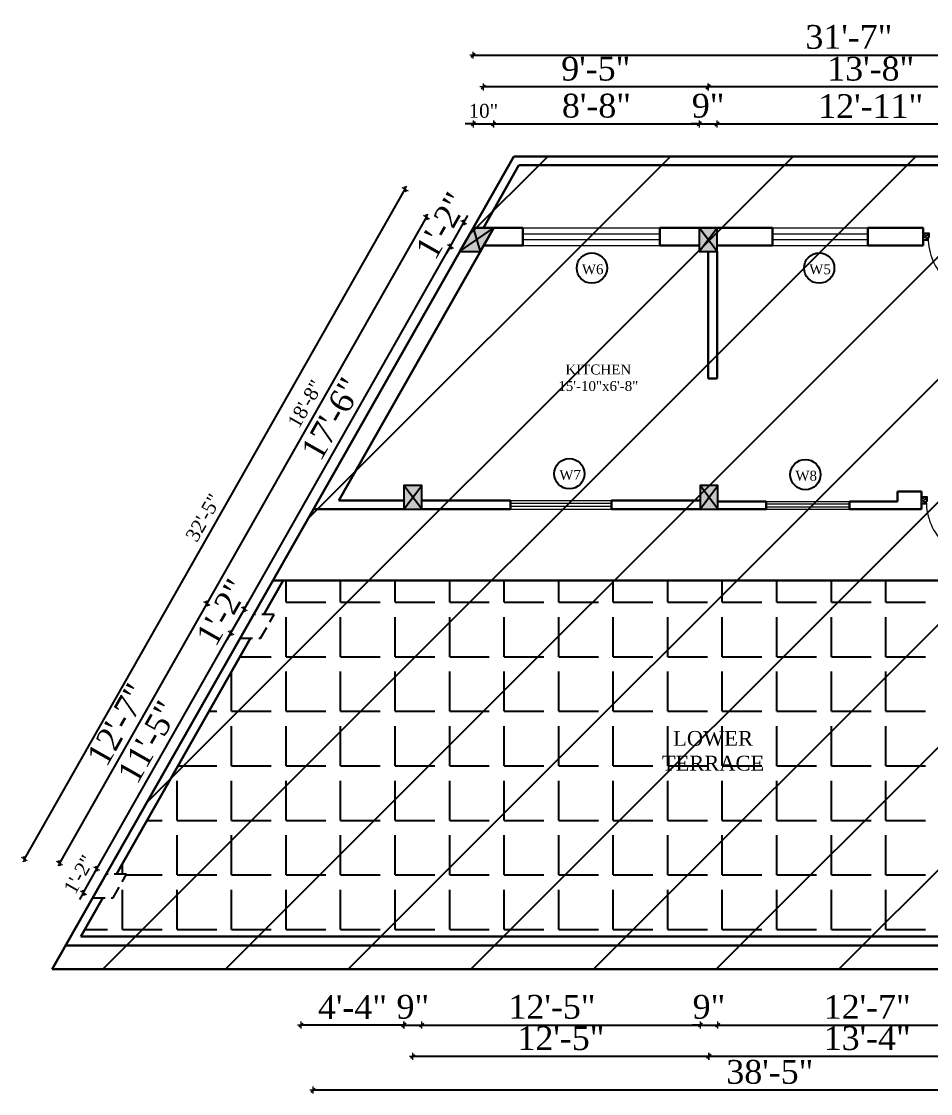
# Model space of a CAD drawing. Header units: inches. Extents: x 2 to 197762, y -33236 to 9.
# Drawn here: x 36021 to 36479, y -14836 to -14296 of the extents above; entities that cross this region are included whole.
import ezdxf

# ---------------------------------------------------------------- set-up
doc = ezdxf.new("R2010")
doc.units = ezdxf.units.IN
doc.header["$LTSCALE"] = 5
doc.header["$MEASUREMENT"] = 0
doc.linetypes.add('HIDDEN', pattern=[0.375, 0.25, -0.125])
for name, color, linetype, lineweight in [('A-WALL', 7, 'Continuous', 9), ('Dimension', 7, 'Continuous', 18), ('DOOR', 62, 'Continuous', 0), ('Dw', 2, 'Continuous', 18)]:
    doc.layers.add(name, color=color, linetype=linetype, lineweight=lineweight)
doc.layers.add('dim line', color=7, linetype='Continuous', lineweight=15, true_color=0xfab2b2)
doc.layers.add('TEXT', color=6, linetype='Continuous')
doc.layers.add('WALL', color=7, linetype='Continuous')
doc.styles.add('ordinary', font='times.ttf')
doc.dimstyles.new('Copy of 96', dxfattribs={"dimtxt": 7, "dimasz": 4, "dimexe": 0.5, "dimexo": 0.5, "dimgap": 3, "dimtad": 1, "dimdec": 1, "dimzin": 11, "dimdsep": 46, "dimlunit": 4, "dimtxsty": 'ordinary', "dimblk": 'OBLIQUE', "dimcen": 0.09, "dimse1": 1, "dimse2": 1, "dimclrt": 6, "dimazin": 0, "dimtfac": 1, "dimtdec": 1, "dimtix": 1, "dimtmove": 2, "dimatfit": 3, "dimldrblk": 'leader', "dimfxl": 0.5, "dimfxlon": 1, "dimtolj": 1, "dimtzin": 0, "dimarcsym": 0})

# ---------------------------------------------------------------- blocks, each defined once
blk = doc.blocks.new('c2a')
at = {"color": 1, "ltscale": 5}
for p, q in [((18091.63, 4625.76), (18084.82, 4613.76)), ((18101.98, 4625.76), (18091.63, 4625.76)), ((18095.17, 4613.76), (18101.98, 4625.76)), ((18084.82, 4613.76), (18095.17, 4613.76))]:
    blk.add_line(p, q, dxfattribs=at)
blk = doc.blocks.new('A$C27B36B59')
at = {"layer": 'DOOR'}
for p, q in [((0, 4), (0, 0)), ((2.5, 4), (0, 4)), ((0, 0), (3, 0)), ((2.5, 2.5), (2.5, 4)), ((3, 2.5), (2.5, 2.5)), ((3, 0), (3, 2.5))]:
    blk.add_line(p, q, dxfattribs=at)
for centre, radius, start, end in [((-1.4, -0.54), 4.75, 22.1411, 72.838), ((1.34, 2.09), 1.64, 45.138, 144.8948), ((2.21, 0.3), 2.49, 83.3149, 152.658), ((0.13, 0.37), 2.05, 349.4875, 93.6805), ((1.96, -0.47), 2.01, 58.7447, 166.495), ((-0.06, 0.32), 1.13, 343.542, 86.947), ((2.08, -0.4), 1.17, 38.2816, 160.1519)]:
    blk.add_arc(centre, radius, start, end, dxfattribs=at)
blk = doc.blocks.new('D2')
at = {"layer": 'DOOR'}
for p, q in [((74473.95, 24047.59), (74473.95, 24018.09)), ((74473.95, 24047.59), (74475.45, 24047.59)), ((74475.45, 24047.59), (74475.45, 24018.13))]:
    blk.add_line(p, q, dxfattribs=at)
blk.add_arc((74473.95, 24047.59), 29.5, 180, 272.9146, dxfattribs=at)
at = {"layer": 'DOOR', "xscale": -1, "rotation": 180}
blk.add_blockref('A$C27B36B59', (74441.95, 24050.09), dxfattribs=at)
at = {"layer": 'DOOR', "rotation": 180}
blk.add_blockref('A$C27B36B59', (74477.95, 24050.09), dxfattribs=at)
blk = doc.blocks.new('oblique')
at = {"color": 0, "lineweight": -2}
blk.add_line((0.25, 0.25), (-0.25, -0.25), dxfattribs=at)
at = {"layer": 'dim line', "lineweight": 9}
for p, q in [((-0.4375, 0), (0.4375, 0)), ((0, 0.4375), (0, -0.4375))]:
    blk.add_line(p, q, dxfattribs=at)
blk = doc.blocks.new('*D415')
at = {"layer": 'A-WALL', "color": 0, "lineweight": -2, "ltscale": 50, "transparency": 16777216}
blk.add_line((36526.87, -14817.52), (36367.25, -14817.52), dxfattribs=at)
at = {"layer": 'Defpoints', "color": 0, "ltscale": 50, "transparency": 16777216}
for p in [(36367.25, -14541.59), (36526.87, -14541.59), (36367.25, -14817.52)]:
    blk.add_point(p, dxfattribs=at)
at = {"layer": 'A-WALL', "color": 0, "lineweight": -2, "ltscale": 50, "transparency": 16777216, "xscale": 4, "yscale": 4, "zscale": 4, "rotation": 180}
blk.add_blockref('oblique', (36367.25, -14817.52), dxfattribs=at)
at = {"layer": 'A-WALL', "color": 0, "lineweight": -2, "ltscale": 50, "transparency": 16777216, "xscale": 4, "yscale": 4, "zscale": 4}
blk.add_blockref('oblique', (36526.87, -14817.52), dxfattribs=at)
at = {"layer": 'A-WALL', "color": 6, "ltscale": 50, "transparency": 16777216, "insert": (36447.06, -14808.41), "char_height": 12, "attachment_point": 5, "style": 'ordinary'}
blk.add_mtext('\\A1;13\'-4"', dxfattribs=at)
blk = doc.blocks.new('_OBLIQUE')
at = {"color": 0, "linetype": 'ByBlock'}
blk.add_line((-0.5, -0.5), (0.5, 0.5), dxfattribs=at)
blk = doc.blocks.new('leader')
at = {"layer": 'Dimension'}
for p, q in [((0, -4.33), (0, 4.33)), ((-4.42, 0), (4.42, 0))]:
    blk.add_line(p, q, dxfattribs=at)
blk = doc.blocks.new('*D416')
at = {"layer": 'A-WALL', "color": 0, "lineweight": -2, "ltscale": 50, "transparency": 16777216}
blk.add_line((36367.25, -14817.52), (36217.9, -14817.52), dxfattribs=at)
at = {"layer": 'Defpoints', "color": 0, "ltscale": 50, "transparency": 16777216}
for p in [(36217.9, -14541.59), (36367.25, -14541.59), (36217.9, -14817.52)]:
    blk.add_point(p, dxfattribs=at)
at = {"layer": 'A-WALL', "color": 0, "lineweight": -2, "ltscale": 50, "transparency": 16777216, "xscale": 4, "yscale": 4, "zscale": 4, "rotation": 180}
blk.add_blockref('oblique', (36217.9, -14817.52), dxfattribs=at)
at = {"layer": 'A-WALL', "color": 0, "lineweight": -2, "ltscale": 50, "transparency": 16777216, "xscale": 4, "yscale": 4, "zscale": 4}
blk.add_blockref('oblique', (36367.25, -14817.52), dxfattribs=at)
at = {"layer": 'A-WALL', "color": 6, "ltscale": 50, "transparency": 16777216, "insert": (36292.58, -14808.41), "char_height": 12, "attachment_point": 5, "style": 'ordinary'}
blk.add_mtext('\\A1;12\'-5"', dxfattribs=at)
blk = doc.blocks.new('*D417')
at = {"layer": 'A-WALL', "color": 0, "lineweight": -2, "ltscale": 50, "transparency": 16777216}
blk.add_line((36628.2, -14834.54), (36167.69, -14834.54), dxfattribs=at)
at = {"layer": 'Defpoints', "color": 0, "ltscale": 50, "transparency": 16777216}
for p in [(36167.69, -14541.59), (36628.2, -14541.59), (36167.69, -14834.54)]:
    blk.add_point(p, dxfattribs=at)
at = {"layer": 'A-WALL', "color": 0, "lineweight": -2, "ltscale": 50, "transparency": 16777216, "xscale": 4, "yscale": 4, "zscale": 4, "rotation": 180}
blk.add_blockref('oblique', (36167.69, -14834.54), dxfattribs=at)
at = {"layer": 'A-WALL', "color": 0, "lineweight": -2, "ltscale": 50, "transparency": 16777216, "xscale": 4, "yscale": 4, "zscale": 4}
blk.add_blockref('oblique', (36628.2, -14834.54), dxfattribs=at)
at = {"layer": 'A-WALL', "color": 6, "ltscale": 50, "transparency": 16777216, "insert": (36397.94, -14825.44), "char_height": 12, "attachment_point": 5, "style": 'ordinary'}
blk.add_mtext('\\A1;38\'-5"', dxfattribs=at)
blk = doc.blocks.new('*D418')
at = {"layer": 'A-WALL', "color": 0, "lineweight": -2, "ltscale": 50, "transparency": 16777216}
for p, q in [((36058.57, -14722.95), (36060.55, -14719.47)), ((36051.76, -14734.95), (36058.57, -14722.95)), ((36051.76, -14734.95), (36049.78, -14738.43))]:
    blk.add_line(p, q, dxfattribs=at)
at = {"layer": 'Defpoints', "color": 0, "ltscale": 50, "transparency": 16777216}
for p in [(36058.57, -14722.95), (36063.22, -14725.59), (36056.4, -14737.59)]:
    blk.add_point(p, dxfattribs=at)
at = {"layer": 'A-WALL', "color": 0, "lineweight": -2, "ltscale": 50, "transparency": 16777216, "xscale": 4, "yscale": 4, "zscale": 4}
for p, rotation in [((36058.57, -14722.95), 240.4114854942653), ((36051.76, -14734.95), 60.41148549426527)]:
    blk.add_blockref('oblique', p, dxfattribs=dict(at, rotation=rotation))
at = {"layer": 'A-WALL', "color": 6, "ltscale": 50, "transparency": 16777216, "insert": (36049.51, -14725.74), "char_height": 7, "attachment_point": 5, "rotation": 60.4115, "style": 'ordinary'}
blk.add_mtext('\\A1;1\'-2"', dxfattribs=at)
blk = doc.blocks.new('*D419')
at = {"layer": 'A-WALL', "color": 0, "lineweight": -2, "ltscale": 50, "transparency": 16777216}
blk.add_line((36058.57, -14722.95), (36126.14, -14603.95), dxfattribs=at)
at = {"layer": 'Defpoints', "color": 0, "ltscale": 50, "transparency": 16777216}
for p in [(36126.14, -14603.95), (36130.79, -14606.59), (36063.22, -14725.59)]:
    blk.add_point(p, dxfattribs=at)
at = {"layer": 'A-WALL', "color": 0, "lineweight": -2, "ltscale": 50, "transparency": 16777216, "xscale": 4, "yscale": 4, "zscale": 4}
for p, rotation in [((36126.14, -14603.95), 60.41148549434324), ((36058.57, -14722.95), 240.4114854943433)]:
    blk.add_blockref('oblique', p, dxfattribs=dict(at, rotation=rotation))
at = {"layer": 'A-WALL', "color": 6, "ltscale": 50, "transparency": 16777216, "insert": (36084.44, -14658.96), "char_height": 12, "attachment_point": 5, "rotation": 60.4115, "style": 'ordinary'}
blk.add_mtext('\\A1;11\'-5"', dxfattribs=at)
blk = doc.blocks.new('*D420')
at = {"layer": 'A-WALL', "color": 0, "lineweight": -2, "ltscale": 50, "transparency": 16777216}
for p, q in [((36132.95, -14591.95), (36134.93, -14588.47)), ((36126.14, -14603.95), (36132.95, -14591.95)), ((36126.14, -14603.95), (36124.16, -14607.43))]:
    blk.add_line(p, q, dxfattribs=at)
at = {"layer": 'Defpoints', "color": 0, "ltscale": 50, "transparency": 16777216}
for p in [(36132.95, -14591.95), (36137.6, -14594.59), (36130.79, -14606.59)]:
    blk.add_point(p, dxfattribs=at)
at = {"layer": 'A-WALL', "color": 0, "lineweight": -2, "ltscale": 50, "transparency": 16777216, "xscale": 4, "yscale": 4, "zscale": 4}
for p, rotation in [((36132.95, -14591.95), 240.4114854943433), ((36126.14, -14603.95), 60.41148549434321)]:
    blk.add_blockref('oblique', p, dxfattribs=dict(at, rotation=rotation))
at = {"layer": 'A-WALL', "color": 6, "ltscale": 50, "transparency": 16777216, "insert": (36121.72, -14593.51), "char_height": 12, "attachment_point": 5, "rotation": 60.4115, "style": 'ordinary'}
blk.add_mtext('\\A1;1\'-2"', dxfattribs=at)
blk = doc.blocks.new('*D421')
at = {"layer": 'A-WALL', "color": 0, "lineweight": -2, "ltscale": 50, "transparency": 16777216}
blk.add_line((36132.95, -14591.95), (36236.86, -14408.95), dxfattribs=at)
at = {"layer": 'Defpoints', "color": 0, "ltscale": 50, "transparency": 16777216}
for p in [(36236.86, -14408.95), (36241.51, -14411.59), (36137.6, -14594.59)]:
    blk.add_point(p, dxfattribs=at)
at = {"layer": 'A-WALL', "color": 0, "lineweight": -2, "ltscale": 50, "transparency": 16777216, "xscale": 4, "yscale": 4, "zscale": 4}
for p, rotation in [((36236.86, -14408.95), 60.41148549434324), ((36132.95, -14591.95), 240.4114854943433)]:
    blk.add_blockref('oblique', p, dxfattribs=dict(at, rotation=rotation))
at = {"layer": 'A-WALL', "color": 6, "ltscale": 50, "transparency": 16777216, "insert": (36176.98, -14495.95), "char_height": 12, "attachment_point": 5, "rotation": 60.4115, "style": 'ordinary'}
blk.add_mtext('\\A1;17\'-6"', dxfattribs=at)
blk = doc.blocks.new('*D422')
at = {"layer": 'A-WALL', "color": 0, "lineweight": -2, "ltscale": 50, "transparency": 16777216}
for p, q in [((36243.68, -14396.95), (36245.65, -14393.47)), ((36236.86, -14408.95), (36243.68, -14396.95)), ((36236.86, -14408.95), (36234.89, -14412.43))]:
    blk.add_line(p, q, dxfattribs=at)
at = {"layer": 'Defpoints', "color": 0, "ltscale": 50, "transparency": 16777216}
for p in [(36243.68, -14396.95), (36248.32, -14399.59), (36241.51, -14411.59)]:
    blk.add_point(p, dxfattribs=at)
at = {"layer": 'A-WALL', "color": 0, "lineweight": -2, "ltscale": 50, "transparency": 16777216, "xscale": 4, "yscale": 4, "zscale": 4}
for p, rotation in [((36243.68, -14396.95), 240.4114854943433), ((36236.86, -14408.95), 60.41148549434321)]:
    blk.add_blockref('oblique', p, dxfattribs=dict(at, rotation=rotation))
at = {"layer": 'A-WALL', "color": 6, "ltscale": 50, "transparency": 16777216, "insert": (36232.44, -14398.51), "char_height": 12, "attachment_point": 5, "rotation": 60.4115, "style": 'ordinary'}
blk.add_mtext('\\A1;1\'-2"', dxfattribs=at)
blk = doc.blocks.new('*D423')
at = {"layer": 'A-WALL', "color": 0, "lineweight": -2, "ltscale": 50, "transparency": 16777216}
blk.add_line((36224.78, -14394.16), (36114.06, -14589.16), dxfattribs=at)
at = {"layer": 'Defpoints', "color": 0, "ltscale": 50, "transparency": 16777216}
for p in [(36244.92, -14405.59), (36114.06, -14589.16), (36134.19, -14600.59)]:
    blk.add_point(p, dxfattribs=at)
at = {"layer": 'A-WALL', "color": 0, "lineweight": -2, "ltscale": 50, "transparency": 16777216, "xscale": 4, "yscale": 4, "zscale": 4}
for p, rotation in [((36224.78, -14394.16), 60.41148549426703), ((36114.06, -14589.16), 240.411485494267)]:
    blk.add_blockref('oblique', p, dxfattribs=dict(at, rotation=rotation))
at = {"layer": 'A-WALL', "color": 6, "ltscale": 50, "transparency": 16777216, "insert": (36163.72, -14488.42), "char_height": 7, "attachment_point": 5, "rotation": 60.4115, "style": 'ordinary'}
blk.add_mtext('\\A1;18\'-8"', dxfattribs=at)
blk = doc.blocks.new('*D424')
at = {"layer": 'A-WALL', "color": 0, "lineweight": -2, "ltscale": 50, "transparency": 16777216}
blk.add_line((36114.06, -14589.16), (36039.68, -14720.16), dxfattribs=at)
at = {"layer": 'Defpoints', "color": 0, "ltscale": 50, "transparency": 16777216}
for p in [(36134.19, -14600.59), (36039.68, -14720.16), (36059.81, -14731.59)]:
    blk.add_point(p, dxfattribs=at)
at = {"layer": 'A-WALL', "color": 0, "lineweight": -2, "ltscale": 50, "transparency": 16777216, "xscale": 4, "yscale": 4, "zscale": 4}
for p, rotation in [((36114.06, -14589.16), 60.41148549434321), ((36039.68, -14720.16), 240.4114854943433)]:
    blk.add_blockref('oblique', p, dxfattribs=dict(at, rotation=rotation))
at = {"layer": 'A-WALL', "color": 6, "ltscale": 50, "transparency": 16777216, "insert": (36068.94, -14650.16), "char_height": 12, "attachment_point": 5, "rotation": 60.4115, "style": 'ordinary'}
blk.add_mtext('\\A1;12\'-7"', dxfattribs=at)
blk = doc.blocks.new('*D425')
at = {"layer": 'A-WALL', "color": 0, "lineweight": -2, "ltscale": 50, "transparency": 16777216}
blk.add_line((36022.03, -14718.07), (36213.95, -14380.07), dxfattribs=at)
at = {"layer": 'Defpoints', "color": 0, "ltscale": 50, "transparency": 16777216}
for p in [(36213.95, -14380.07), (36248.32, -14399.59), (36056.4, -14737.59)]:
    blk.add_point(p, dxfattribs=at)
at = {"layer": 'A-WALL', "color": 0, "lineweight": -2, "ltscale": 50, "transparency": 16777216, "xscale": 4, "yscale": 4, "zscale": 4}
for p, rotation in [((36213.95, -14380.07), 60.41148549426839), ((36022.03, -14718.07), 240.4114854942684)]:
    blk.add_blockref('oblique', p, dxfattribs=dict(at, rotation=rotation))
at = {"layer": 'A-WALL', "color": 6, "ltscale": 50, "transparency": 16777216, "insert": (36112.28, -14545.83), "char_height": 7, "attachment_point": 5, "rotation": 60.4115, "style": 'ordinary'}
blk.add_mtext('\\A1;32\'-5"', dxfattribs=at)
blk = doc.blocks.new('*D426')
at = {"layer": 'A-WALL', "color": 0, "lineweight": -2, "ltscale": 50, "transparency": 16777216}
for p, q in [((36248.32, -14347.22), (36244.32, -14347.22)), ((36248.32, -14347.22), (36258.67, -14347.22)), ((36258.67, -14347.22), (36262.67, -14347.22))]:
    blk.add_line(p, q, dxfattribs=at)
at = {"layer": 'Defpoints', "color": 0, "ltscale": 50, "transparency": 16777216}
for p in [(36258.67, -14347.22), (36248.32, -14399.59), (36258.67, -14399.59)]:
    blk.add_point(p, dxfattribs=at)
at = {"layer": 'A-WALL', "color": 0, "lineweight": -2, "ltscale": 50, "transparency": 16777216, "xscale": 4, "yscale": 4, "zscale": 4}
blk.add_blockref('oblique', (36248.32, -14347.22), dxfattribs=at)
at = {"layer": 'A-WALL', "color": 0, "lineweight": -2, "ltscale": 50, "transparency": 16777216, "xscale": 4, "yscale": 4, "zscale": 4, "rotation": 180}
blk.add_blockref('oblique', (36258.67, -14347.22), dxfattribs=at)
at = {"layer": 'A-WALL', "color": 6, "ltscale": 50, "transparency": 16777216, "insert": (36253.5, -14340.66), "char_height": 7, "attachment_point": 5, "style": 'ordinary'}
blk.add_mtext('\\A1;10"', dxfattribs=at)
blk = doc.blocks.new('*D427')
at = {"layer": 'A-WALL', "color": 0, "lineweight": -2, "ltscale": 50, "transparency": 16777216}
blk.add_line((36258.67, -14347.22), (36362.32, -14347.22), dxfattribs=at)
at = {"layer": 'Defpoints', "color": 0, "ltscale": 50, "transparency": 16777216}
for p in [(36362.32, -14347.22), (36258.67, -14399.59), (36362.32, -14399.59)]:
    blk.add_point(p, dxfattribs=at)
at = {"layer": 'A-WALL', "color": 0, "lineweight": -2, "ltscale": 50, "transparency": 16777216, "xscale": 4, "yscale": 4, "zscale": 4, "rotation": 180}
blk.add_blockref('oblique', (36258.67, -14347.22), dxfattribs=at)
at = {"layer": 'A-WALL', "color": 0, "lineweight": -2, "ltscale": 50, "transparency": 16777216, "xscale": 4, "yscale": 4, "zscale": 4}
blk.add_blockref('oblique', (36362.32, -14347.22), dxfattribs=at)
at = {"layer": 'A-WALL', "color": 6, "ltscale": 50, "transparency": 16777216, "insert": (36310.5, -14338.11), "char_height": 12, "attachment_point": 5, "style": 'ordinary'}
blk.add_mtext('\\A1;8\'-8"', dxfattribs=at)
blk = doc.blocks.new('*D428')
at = {"layer": 'A-WALL', "color": 0, "lineweight": -2, "ltscale": 50, "transparency": 16777216}
for p, q in [((36362.32, -14347.22), (36358.32, -14347.22)), ((36362.32, -14347.22), (36371.32, -14347.22)), ((36371.32, -14347.22), (36375.32, -14347.22))]:
    blk.add_line(p, q, dxfattribs=at)
at = {"layer": 'Defpoints', "color": 0, "ltscale": 50, "transparency": 16777216}
for p in [(36371.32, -14347.22), (36362.32, -14399.59), (36371.32, -14399.59)]:
    blk.add_point(p, dxfattribs=at)
at = {"layer": 'A-WALL', "color": 0, "lineweight": -2, "ltscale": 50, "transparency": 16777216, "xscale": 4, "yscale": 4, "zscale": 4}
blk.add_blockref('oblique', (36362.32, -14347.22), dxfattribs=at)
at = {"layer": 'A-WALL', "color": 0, "lineweight": -2, "ltscale": 50, "transparency": 16777216, "xscale": 4, "yscale": 4, "zscale": 4, "rotation": 180}
blk.add_blockref('oblique', (36371.32, -14347.22), dxfattribs=at)
at = {"layer": 'A-WALL', "color": 6, "ltscale": 50, "transparency": 16777216, "insert": (36366.82, -14338.1), "char_height": 12, "attachment_point": 5, "style": 'ordinary'}
blk.add_mtext('\\A1;9"', dxfattribs=at)
blk = doc.blocks.new('*D429')
at = {"layer": 'A-WALL', "color": 0, "lineweight": -2, "ltscale": 50, "transparency": 16777216}
blk.add_line((36371.32, -14347.22), (36526.32, -14347.22), dxfattribs=at)
at = {"layer": 'Defpoints', "color": 0, "ltscale": 50, "transparency": 16777216}
for p in [(36526.32, -14347.22), (36371.32, -14399.59), (36526.32, -14399.59)]:
    blk.add_point(p, dxfattribs=at)
at = {"layer": 'A-WALL', "color": 0, "lineweight": -2, "ltscale": 50, "transparency": 16777216, "xscale": 4, "yscale": 4, "zscale": 4, "rotation": 180}
blk.add_blockref('oblique', (36371.32, -14347.22), dxfattribs=at)
at = {"layer": 'A-WALL', "color": 0, "lineweight": -2, "ltscale": 50, "transparency": 16777216, "xscale": 4, "yscale": 4, "zscale": 4}
blk.add_blockref('oblique', (36526.32, -14347.22), dxfattribs=at)
at = {"layer": 'A-WALL', "color": 6, "ltscale": 50, "transparency": 16777216, "insert": (36448.82, -14338.22), "char_height": 12, "attachment_point": 5, "style": 'ordinary'}
blk.add_mtext('\\A1;12\'-11"', dxfattribs=at)
blk = doc.blocks.new('*D434')
at = {"layer": 'A-WALL', "color": 0, "lineweight": -2, "ltscale": 50, "transparency": 16777216}
blk.add_line((36530.82, -14328.54), (36366.82, -14328.54), dxfattribs=at)
at = {"layer": 'Defpoints', "color": 0, "ltscale": 50, "transparency": 16777216}
for p in [(36366.82, -14328.54), (36366.82, -14399.59), (36530.82, -14399.59)]:
    blk.add_point(p, dxfattribs=at)
at = {"layer": 'A-WALL', "color": 0, "lineweight": -2, "ltscale": 50, "transparency": 16777216, "xscale": 4, "yscale": 4, "zscale": 4, "rotation": 180}
blk.add_blockref('oblique', (36366.82, -14328.54), dxfattribs=at)
at = {"layer": 'A-WALL', "color": 0, "lineweight": -2, "ltscale": 50, "transparency": 16777216, "xscale": 4, "yscale": 4, "zscale": 4}
blk.add_blockref('oblique', (36530.82, -14328.54), dxfattribs=at)
at = {"layer": 'A-WALL', "color": 6, "ltscale": 50, "transparency": 16777216, "insert": (36448.82, -14319.44), "char_height": 12, "attachment_point": 5, "style": 'ordinary'}
blk.add_mtext('\\A1;13\'-8"', dxfattribs=at)
blk = doc.blocks.new('*D435')
at = {"layer": 'A-WALL', "color": 0, "lineweight": -2, "ltscale": 50, "transparency": 16777216}
blk.add_line((36366.82, -14328.54), (36253.5, -14328.54), dxfattribs=at)
at = {"layer": 'Defpoints', "color": 0, "ltscale": 50, "transparency": 16777216}
for p in [(36253.5, -14328.54), (36253.5, -14399.59), (36366.82, -14399.59)]:
    blk.add_point(p, dxfattribs=at)
at = {"layer": 'A-WALL', "color": 0, "lineweight": -2, "ltscale": 50, "transparency": 16777216, "xscale": 4, "yscale": 4, "zscale": 4, "rotation": 180}
blk.add_blockref('oblique', (36253.5, -14328.54), dxfattribs=at)
at = {"layer": 'A-WALL', "color": 0, "lineweight": -2, "ltscale": 50, "transparency": 16777216, "xscale": 4, "yscale": 4, "zscale": 4}
blk.add_blockref('oblique', (36366.82, -14328.54), dxfattribs=at)
at = {"layer": 'A-WALL', "color": 6, "ltscale": 50, "transparency": 16777216, "insert": (36310.16, -14319.42), "char_height": 12, "attachment_point": 5, "style": 'ordinary'}
blk.add_mtext('\\A1;9\'-5"', dxfattribs=at)
blk = doc.blocks.new('*D436')
at = {"layer": 'A-WALL', "color": 0, "lineweight": -2, "ltscale": 50, "transparency": 16777216}
blk.add_line((36248.32, -14312.53), (36627.32, -14312.53), dxfattribs=at)
at = {"layer": 'Defpoints', "color": 0, "ltscale": 50, "transparency": 16777216}
for p in [(36627.32, -14312.53), (36248.32, -14399.59), (36627.32, -14399.59)]:
    blk.add_point(p, dxfattribs=at)
at = {"layer": 'A-WALL', "color": 0, "lineweight": -2, "ltscale": 50, "transparency": 16777216, "xscale": 4, "yscale": 4, "zscale": 4, "rotation": 180}
blk.add_blockref('oblique', (36248.32, -14312.53), dxfattribs=at)
at = {"layer": 'A-WALL', "color": 0, "lineweight": -2, "ltscale": 50, "transparency": 16777216, "xscale": 4, "yscale": 4, "zscale": 4}
blk.add_blockref('oblique', (36627.32, -14312.53), dxfattribs=at)
at = {"layer": 'A-WALL', "color": 6, "ltscale": 50, "transparency": 16777216, "insert": (36437.82, -14303.4), "char_height": 12, "attachment_point": 5, "style": 'ordinary'}
blk.add_mtext('\\A1;31\'-7"', dxfattribs=at)
blk = doc.blocks.new('*D437')
at = {"layer": 'A-WALL', "color": 0, "lineweight": -2, "ltscale": 50, "transparency": 16777216}
for p, q in [((36213.4, -14801.72), (36209.4, -14801.72)), ((36213.4, -14801.72), (36222.4, -14801.72)), ((36222.4, -14801.72), (36226.4, -14801.72))]:
    blk.add_line(p, q, dxfattribs=at)
at = {"layer": 'Defpoints', "color": 0, "ltscale": 50, "transparency": 16777216}
for p in [(36213.4, -14541.59), (36222.4, -14541.59), (36222.4, -14801.72)]:
    blk.add_point(p, dxfattribs=at)
at = {"layer": 'A-WALL', "color": 0, "lineweight": -2, "ltscale": 50, "transparency": 16777216, "xscale": 4, "yscale": 4, "zscale": 4}
blk.add_blockref('oblique', (36213.4, -14801.72), dxfattribs=at)
at = {"layer": 'A-WALL', "color": 0, "lineweight": -2, "ltscale": 50, "transparency": 16777216, "xscale": 4, "yscale": 4, "zscale": 4, "rotation": 180}
blk.add_blockref('oblique', (36222.4, -14801.72), dxfattribs=at)
at = {"layer": 'A-WALL', "color": 6, "ltscale": 50, "transparency": 16777216, "insert": (36217.9, -14792.6), "char_height": 12, "attachment_point": 5, "style": 'ordinary'}
blk.add_mtext('\\A1;9"', dxfattribs=at)
blk = doc.blocks.new('*D500')
at = {"layer": 'A-WALL', "color": 0, "lineweight": -2, "ltscale": 50, "transparency": 16777216}
blk.add_line((36213.4, -14801.72), (36362.75, -14801.72), dxfattribs=at)
at = {"layer": 'Defpoints', "color": 0, "ltscale": 50, "transparency": 16777216}
for p in [(36213.4, -14541.59), (36362.75, -14541.59), (36362.75, -14801.72)]:
    blk.add_point(p, dxfattribs=at)
at = {"layer": 'A-WALL', "color": 0, "lineweight": -2, "ltscale": 50, "transparency": 16777216, "xscale": 4, "yscale": 4, "zscale": 4, "rotation": 180}
blk.add_blockref('oblique', (36213.4, -14801.72), dxfattribs=at)
at = {"layer": 'A-WALL', "color": 0, "lineweight": -2, "ltscale": 50, "transparency": 16777216, "xscale": 4, "yscale": 4, "zscale": 4}
blk.add_blockref('oblique', (36362.75, -14801.72), dxfattribs=at)
at = {"layer": 'A-WALL', "color": 6, "ltscale": 50, "transparency": 16777216, "insert": (36288.08, -14792.61), "char_height": 12, "attachment_point": 5, "style": 'ordinary'}
blk.add_mtext('\\A1;12\'-5"', dxfattribs=at)
blk = doc.blocks.new('*D501')
at = {"layer": 'A-WALL', "color": 0, "lineweight": -2, "ltscale": 50, "transparency": 16777216}
for p, q in [((36362.75, -14801.72), (36358.75, -14801.72)), ((36362.75, -14801.72), (36371.75, -14801.72)), ((36371.75, -14801.72), (36375.75, -14801.72))]:
    blk.add_line(p, q, dxfattribs=at)
at = {"layer": 'Defpoints', "color": 0, "ltscale": 50, "transparency": 16777216}
for p in [(36362.75, -14541.59), (36371.75, -14541.59), (36371.75, -14801.72)]:
    blk.add_point(p, dxfattribs=at)
at = {"layer": 'A-WALL', "color": 0, "lineweight": -2, "ltscale": 50, "transparency": 16777216, "xscale": 4, "yscale": 4, "zscale": 4}
blk.add_blockref('oblique', (36362.75, -14801.72), dxfattribs=at)
at = {"layer": 'A-WALL', "color": 0, "lineweight": -2, "ltscale": 50, "transparency": 16777216, "xscale": 4, "yscale": 4, "zscale": 4, "rotation": 180}
blk.add_blockref('oblique', (36371.75, -14801.72), dxfattribs=at)
at = {"layer": 'A-WALL', "color": 6, "ltscale": 50, "transparency": 16777216, "insert": (36367.25, -14792.6), "char_height": 12, "attachment_point": 5, "style": 'ordinary'}
blk.add_mtext('\\A1;9"', dxfattribs=at)
blk = doc.blocks.new('*D502')
at = {"layer": 'A-WALL', "color": 0, "lineweight": -2, "ltscale": 50, "transparency": 16777216}
blk.add_line((36371.75, -14801.72), (36522.37, -14801.72), dxfattribs=at)
at = {"layer": 'Defpoints', "color": 0, "ltscale": 50, "transparency": 16777216}
for p in [(36371.75, -14541.59), (36522.37, -14541.59), (36522.37, -14801.72)]:
    blk.add_point(p, dxfattribs=at)
at = {"layer": 'A-WALL', "color": 0, "lineweight": -2, "ltscale": 50, "transparency": 16777216, "xscale": 4, "yscale": 4, "zscale": 4, "rotation": 180}
blk.add_blockref('oblique', (36371.75, -14801.72), dxfattribs=at)
at = {"layer": 'A-WALL', "color": 0, "lineweight": -2, "ltscale": 50, "transparency": 16777216, "xscale": 4, "yscale": 4, "zscale": 4}
blk.add_blockref('oblique', (36522.37, -14801.72), dxfattribs=at)
at = {"layer": 'A-WALL', "color": 6, "ltscale": 50, "transparency": 16777216, "insert": (36447.06, -14792.6), "char_height": 12, "attachment_point": 5, "style": 'ordinary'}
blk.add_mtext('\\A1;12\'-7"', dxfattribs=at)
blk = doc.blocks.new('*D367')
at = {"layer": 'A-WALL', "color": 0, "lineweight": -2, "ltscale": 50, "transparency": 16777216}
blk.add_line((36213.4, -14801.72), (36161.52, -14801.72), dxfattribs=at)
at = {"layer": 'Defpoints', "color": 0, "ltscale": 50, "transparency": 16777216}
for p in [(36161.52, -14541.65), (36213.4, -14541.59), (36161.52, -14801.72)]:
    blk.add_point(p, dxfattribs=at)
at = {"layer": 'A-WALL', "color": 0, "lineweight": -2, "ltscale": 50, "transparency": 16777216, "xscale": 4, "yscale": 4, "zscale": 4, "rotation": 180}
blk.add_blockref('oblique', (36161.52, -14801.72), dxfattribs=at)
at = {"layer": 'A-WALL', "color": 0, "lineweight": -2, "ltscale": 50, "transparency": 16777216, "xscale": 4, "yscale": 4, "zscale": 4}
blk.add_blockref('oblique', (36213.4, -14801.72), dxfattribs=at)
at = {"layer": 'A-WALL', "color": 6, "ltscale": 50, "transparency": 16777216, "insert": (36187.46, -14792.72), "char_height": 12, "attachment_point": 5, "style": 'ordinary'}
blk.add_mtext('\\A1;4\'-4"', dxfattribs=at)

msp = doc.modelspace()

# ---------------------------------------------------------------- hatches: boundary and pattern name
at = {"layer": 'WALL', "linetype": 'ByBlock', "ltscale": 5, "true_color": 0xf8991e}
h = msp.add_hatch(dxfattribs=at)
h.set_pattern_fill('ANSI31', color=30, scale=350)
h.set_pattern_definition([(45, (28671.218, -11460.087), (-30.93592, 30.93592), [])])
h.paths.add_polyline_path([(36035.96, -14773.59), (36268.76, -14363.59), (36627.21, -14363.59), (36628.81, -14641.59), (36677.4, -14641.59), (36677.4, -14731.59), (36629.4, -14731.59), (36629.62, -14773.59)])
h = msp.add_hatch(color=30, dxfattribs=at)
h.dxf.hatch_style = 1
h.paths.add_polyline_path([(36250.09, -14405.59), (36251.86, -14411.59), (36258.67, -14399.59)])
h.paths.add_polyline_path([(36250.09, -14405.59), (36258.67, -14399.59), (36248.32, -14399.59)])
h.paths.add_polyline_path([(36248.32, -14399.59), (36241.51, -14411.59), (36250.09, -14405.59)])
h.paths.add_polyline_path([(36250.09, -14405.59), (36241.51, -14411.59), (36251.86, -14411.59)])
h = msp.add_hatch(color=30, dxfattribs=at)
h.dxf.hatch_style = 1
h.paths.add_polyline_path([(36366.82, -14405.59), (36362.32, -14411.59), (36371.32, -14411.59)])
h.paths.add_polyline_path([(36371.32, -14411.59), (36371.32, -14399.59), (36366.82, -14405.59)])
h.paths.add_polyline_path([(36366.82, -14405.59), (36371.32, -14399.59), (36362.32, -14399.59)])
h.paths.add_polyline_path([(36362.32, -14399.59), (36362.32, -14411.59), (36366.82, -14405.59)])
h = msp.add_hatch(color=30, dxfattribs=at)
h.dxf.hatch_style = 1
h.paths.add_polyline_path([(36217.9, -14535.59), (36213.4, -14541.59), (36222.4, -14541.59)])
h.paths.add_polyline_path([(36222.4, -14541.59), (36222.4, -14529.59), (36217.9, -14535.59)])
h.paths.add_polyline_path([(36217.9, -14535.59), (36222.4, -14529.59), (36213.4, -14529.59)])
h.paths.add_polyline_path([(36213.4, -14529.59), (36213.4, -14541.59), (36217.9, -14535.59)])
h = msp.add_hatch(color=30, dxfattribs=at)
h.dxf.hatch_style = 1
h.paths.add_polyline_path([(36367.25, -14535.59), (36362.75, -14541.59), (36371.75, -14541.59)])
h.paths.add_polyline_path([(36371.75, -14541.59), (36371.75, -14529.59), (36367.25, -14535.59)])
h.paths.add_polyline_path([(36367.25, -14535.59), (36371.75, -14529.59), (36362.75, -14529.59)])
h.paths.add_polyline_path([(36362.75, -14529.59), (36362.75, -14541.59), (36367.25, -14535.59)])
h = msp.add_hatch(dxfattribs=at)
h.set_pattern_fill('ANGLE', color=30, scale=100)
h.set_pattern_definition([(0, (23283.96, -13653.5), (0, 27.5), [20, -7.5]), (90, (23283.96, -13653.5), (-27.5, 2e-15), [20, -7.5])])
h.paths.add_polyline_path([(36625.02, -14757.09), (36624.9, -14737.59), (36620.4, -14737.59), (36620.33, -14725.59), (36624.83, -14725.59), (36624.1, -14606.59), (36619.6, -14606.59), (36619.52, -14594.59), (36624.02, -14594.59), (36623.92, -14577.59), (36152.43, -14577.59), (36142.77, -14594.59), (36147.95, -14594.59), (36141.13, -14606.59), (36135.96, -14606.59), (36068.39, -14725.59), (36073.57, -14725.59), (36066.75, -14737.59), (36061.58, -14737.59), (36050.5, -14757.09)])
h.paths.add_polyline_path([(36342.48, -14651.47), (36396.09, -14651.47), (36396.09, -14675.39), (36342.48, -14675.39)], flags=24)

# ---------------------------------------------------------------- linework, layer by layer
at = {"color": 1, "ltscale": 5}
for p, q in [((36241.51, -14411.59), (36258.67, -14399.59)), ((36248.32, -14399.59), (36251.86, -14411.59)), ((36362.32, -14411.59), (36371.32, -14399.59)), ((36371.32, -14411.59), (36362.32, -14399.59)), ((36213.4, -14541.59), (36222.4, -14529.59)), ((36222.4, -14541.59), (36213.4, -14529.59)), ((36362.75, -14541.59), (36371.75, -14529.59)), ((36371.75, -14541.59), (36362.75, -14529.59))]:
    msp.add_line(p, q, dxfattribs=at)
at = {"layer": 'A-WALL', "lineweight": 30}
for p, q in [((36035.96, -14773.59), (36268.76, -14363.59)), ((36253.5, -14399.59), (36271.38, -14368.09)), ((36561.73, -14363.59), (36268.76, -14363.59)), ((36526.32, -14368.09), (36271.38, -14368.09)), ((36180.6, -14537.09), (36258.67, -14399.59)), ((36273.44, -14399.59), (36248.32, -14399.59)), ((36273.44, -14408.59), (36273.44, -14399.59)), ((36399.32, -14399.59), (36342.44, -14399.59)), ((36342.44, -14408.59), (36342.44, -14399.59)), ((36399.32, -14408.59), (36399.32, -14399.59)), ((36475.32, -14399.59), (36447.32, -14399.59)), ((36447.32, -14408.59), (36447.32, -14399.59)), ((36475.32, -14408.59), (36475.32, -14399.59)), ((36273.44, -14408.59), (36253.56, -14408.59)), ((36362.32, -14408.59), (36342.44, -14408.59)), ((36399.32, -14408.59), (36371.32, -14408.59)), ((36475.32, -14408.59), (36447.32, -14408.59)), ((36366.82, -14411.59), (36366.82, -14475.59)), ((36371.32, -14411.59), (36371.32, -14475.59)), ((36371.32, -14475.59), (36366.82, -14475.59)), ((36462.37, -14532.59), (36474.37, -14532.59)), ((36462.37, -14532.59), (36462.37, -14537.59)), ((36474.37, -14532.59), (36474.37, -14541.59)), ((36213.4, -14537.09), (36180.6, -14537.09)), ((36222.4, -14537.09), (36267.08, -14537.09)), ((36267.08, -14541.59), (36267.08, -14537.09)), ((36318.08, -14537.09), (36362.75, -14537.09)), ((36318.08, -14541.59), (36318.08, -14537.09)), ((36371.75, -14537.59), (36396.06, -14537.59)), ((36396.06, -14537.59), (36396.06, -14541.59)), ((36438.06, -14537.59), (36462.37, -14537.59)), ((36438.06, -14537.59), (36438.06, -14541.59)), ((36213.4, -14541.59), (36167.69, -14541.59)), ((36222.4, -14541.59), (36267.08, -14541.59)), ((36318.08, -14541.59), (36362.75, -14541.59)), ((36371.75, -14541.59), (36396.06, -14541.59)), ((36438.06, -14541.59), (36474.37, -14541.59)), ((36142.77, -14594.59), (36152.43, -14577.59)), ((36628.42, -14577.59), (36147.25, -14577.59)), ((36068.39, -14725.59), (36135.96, -14606.59)), ((36050.5, -14757.09), (36061.58, -14737.59)), ((36050.5, -14757.09), (36625.02, -14757.09)), ((36042.77, -14761.59), (36629.55, -14761.59)), ((36035.96, -14773.59), (36629.62, -14773.59))]:
    msp.add_line(p, q, dxfattribs=at)
at = {"layer": 'Dw', "color": 3}
for p, q in [((36273.44, -14399.59), (36342.44, -14399.59)), ((36399.32, -14399.59), (36447.32, -14399.59)), ((36273.44, -14402.59), (36342.44, -14402.59)), ((36273.44, -14405.59), (36342.44, -14405.59)), ((36399.32, -14402.59), (36447.32, -14402.59)), ((36399.32, -14405.59), (36447.32, -14405.59)), ((36273.44, -14408.59), (36342.44, -14408.59)), ((36399.32, -14408.59), (36447.32, -14408.59)), ((36267.08, -14537.09), (36318.08, -14537.09)), ((36267.08, -14538.44), (36318.08, -14538.44)), ((36267.08, -14539.94), (36318.08, -14539.94)), ((36396.06, -14537.59), (36438.06, -14537.59)), ((36396.06, -14538.86), (36438.06, -14538.86)), ((36396.06, -14540.36), (36438.06, -14540.36)), ((36267.08, -14541.59), (36318.08, -14541.59)), ((36396.06, -14541.59), (36438.06, -14541.59))]:
    msp.add_line(p, q, dxfattribs=at)
at = {"layer": 'TEXT'}
for centre in [(36308.19, -14419.94), (36422.84, -14419.94), (36296.83, -14523.67), (36415.88, -14524.09)]:
    msp.add_circle(centre, 7.64, dxfattribs=at)
at = {"layer": 'WALL', "color": 2, "linetype": 'ByBlock', "ltscale": 5}
for points in [[(36241.51, -14411.59), (36251.86, -14411.59), (36258.67, -14399.59), (36248.32, -14399.59)], [(36362.32, -14411.59), (36371.32, -14411.59), (36371.32, -14399.59), (36362.32, -14399.59)], [(36213.4, -14541.59), (36222.4, -14541.59), (36222.4, -14529.59), (36213.4, -14529.59)], [(36362.75, -14541.59), (36371.75, -14541.59), (36371.75, -14529.59), (36362.75, -14529.59)]]:
    msp.add_lwpolyline(points, close=True, dxfattribs=at)
at = {"layer": 'WALL', "color": 2, "linetype": 'HIDDEN', "ltscale": 5}
for points in [[(36130.79, -14606.59), (36141.13, -14606.59), (36147.95, -14594.59), (36137.6, -14594.59)], [(36056.4, -14737.59), (36066.75, -14737.59), (36073.57, -14725.59), (36063.22, -14725.59)]]:
    msp.add_lwpolyline(points, close=True, dxfattribs=at)

# ---------------------------------------------------------------- block references
at = {"layer": 'WALL', "color": 2, "linetype": 'ByBlock', "ltscale": 5}
msp.add_blockref('c2a', (18156.69, -19025.35), dxfattribs=at)
at = {"layer": 'WALL', "color": 2, "linetype": 'ByBlock'}
for p in [(-37966.63, -38452.18), (-37967.58, -38585.18)]:
    msp.add_blockref('D2', p, dxfattribs=at)

# ---------------------------------------------------------------- texts
at = {"layer": 'TEXT', "style": 'ordinary'}
for s, p in [('W6', (36303.16, -14423)), ('W5', (36417.81, -14423)), ('W7', (36291.79, -14526.73)), ('W8', (36410.85, -14527.15))]:
    msp.add_text(s, height=5, rotation=0.0004, dxfattribs=at).set_placement(p)
at = {"layer": 'TEXT', "attachment_point": 8, "rotation": 359.9996, "style": 'ordinary'}
for s, insert, char_height in [('KITCHEN\\P15\'-10"x6\'-8"', (36311.44, -14481.99), 5), ('LOWER\\PTERRACE', (36369.32, -14673.51), 7.5)]:
    msp.add_mtext_dynamic_manual_height_columns(s, width=101.5687, gutter_width=1720.72, heights=[0], dxfattribs=dict(at, insert=insert, char_height=char_height))

# ---------------------------------------------------------------- dimensions: what is measured, and where the dimension line sits
at = {"layer": 'A-WALL', "ltscale": 50}
for base, p1, p2, picture, middle in [((36627.32, -14312.53), (36248.32, -14399.59), (36627.32, -14399.59), '*D436', (36437.82, -14303.4)), ((36253.5, -14328.54), (36366.82, -14399.59), (36253.5, -14399.59), '*D435', (36310.16, -14319.42)), ((36366.82, -14328.54), (36530.82, -14399.59), (36366.82, -14399.59), '*D434', (36448.82, -14319.44)), ((36161.52, -14801.72), (36213.4, -14541.59), (36161.52, -14541.65), '*D367', (36187.46, -14792.72)), ((36167.69, -14834.54), (36628.2, -14541.59), (36167.69, -14541.59), '*D417', (36397.94, -14825.44)), ((36222.4, -14801.72), (36213.4, -14541.59), (36222.4, -14541.59), '*D437', (36217.9, -14792.6)), ((36362.75, -14801.72), (36213.4, -14541.59), (36362.75, -14541.59), '*D500', (36288.08, -14792.61)), ((36217.9, -14817.52), (36367.25, -14541.59), (36217.9, -14541.59), '*D416', (36292.58, -14808.41)), ((36371.75, -14801.72), (36362.75, -14541.59), (36371.75, -14541.59), '*D501', (36367.25, -14792.6)), ((36367.25, -14817.52), (36526.87, -14541.59), (36367.25, -14541.59), '*D415', (36447.06, -14808.41)), ((36522.37, -14801.72), (36371.75, -14541.59), (36522.37, -14541.59), '*D502', (36447.06, -14792.6))]:
    dim = msp.add_linear_dim(base=base, p1=p1, p2=p2, dimstyle='Copy of 96', override={"dimtxt": 12, "dimdec": 0, "dimblk": 'oblique', "dimtdec": 0, "dimarcsym": 1}, dxfattribs=at)
    dim.commit()
    dim.dimension.update_dxf_attribs({"geometry": picture, "text_midpoint": middle})
for base, p1, p2, angle, picture, middle in [((36362.32, -14347.22), (36258.67, -14399.59), (36362.32, -14399.59), 180, '*D427', (36310.5, -14338.11)), ((36371.32, -14347.22), (36362.32, -14399.59), (36371.32, -14399.59), 180, '*D428', (36366.82, -14338.1)), ((36526.32, -14347.22), (36371.32, -14399.59), (36526.32, -14399.59), 180, '*D429', (36448.82, -14338.22)), ((36243.68, -14396.95), (36241.51, -14411.59), (36248.32, -14399.59), 240.4115, '*D422', (36232.44, -14398.51)), ((36236.86, -14408.95), (36137.6, -14594.59), (36241.51, -14411.59), 240.4115, '*D421', (36176.98, -14495.95)), ((36132.95, -14591.95), (36130.79, -14606.59), (36137.6, -14594.59), 240.4115, '*D420', (36121.72, -14593.51)), ((36039.68, -14720.16), (36134.19, -14600.59), (36059.81, -14731.59), 60.4115, '*D424', (36068.94, -14650.16)), ((36126.14, -14603.95), (36063.22, -14725.59), (36130.79, -14606.59), 240.4115, '*D419', (36084.44, -14658.96))]:
    dim = msp.add_linear_dim(base=base, p1=p1, p2=p2, angle=angle, dimstyle='Copy of 96', override={"dimtxt": 12, "dimdec": 0, "dimblk": 'oblique', "dimtdec": 0, "dimarcsym": 1}, dxfattribs=at)
    dim.commit()
    dim.dimension.update_dxf_attribs({"geometry": picture, "text_midpoint": middle})
for p1, p2, distance, picture, middle in [((36248.32, -14399.59), (36258.67, -14399.59), 52.37, '*D426', (36253.5, -14340.66)), ((36056.4, -14737.59), (36248.32, -14399.59), 39.53, '*D425', (36112.28, -14545.83)), ((36244.92, -14405.59), (36134.19, -14600.59), -23.15, '*D423', (36163.72, -14488.42)), ((36056.4, -14737.59), (36063.22, -14725.59), 5.34, '*D418', (36049.51, -14725.74))]:
    dim = msp.add_aligned_dim(p1=p1, p2=p2, distance=distance, dimstyle='Copy of 96', override={"dimdec": 0, "dimblk": 'oblique', "dimtdec": 0, "dimarcsym": 1}, dxfattribs=at)
    dim.commit()
    dim.dimension.update_dxf_attribs({"geometry": picture, "text_midpoint": middle})

doc.saveas('drawing.dxf')
